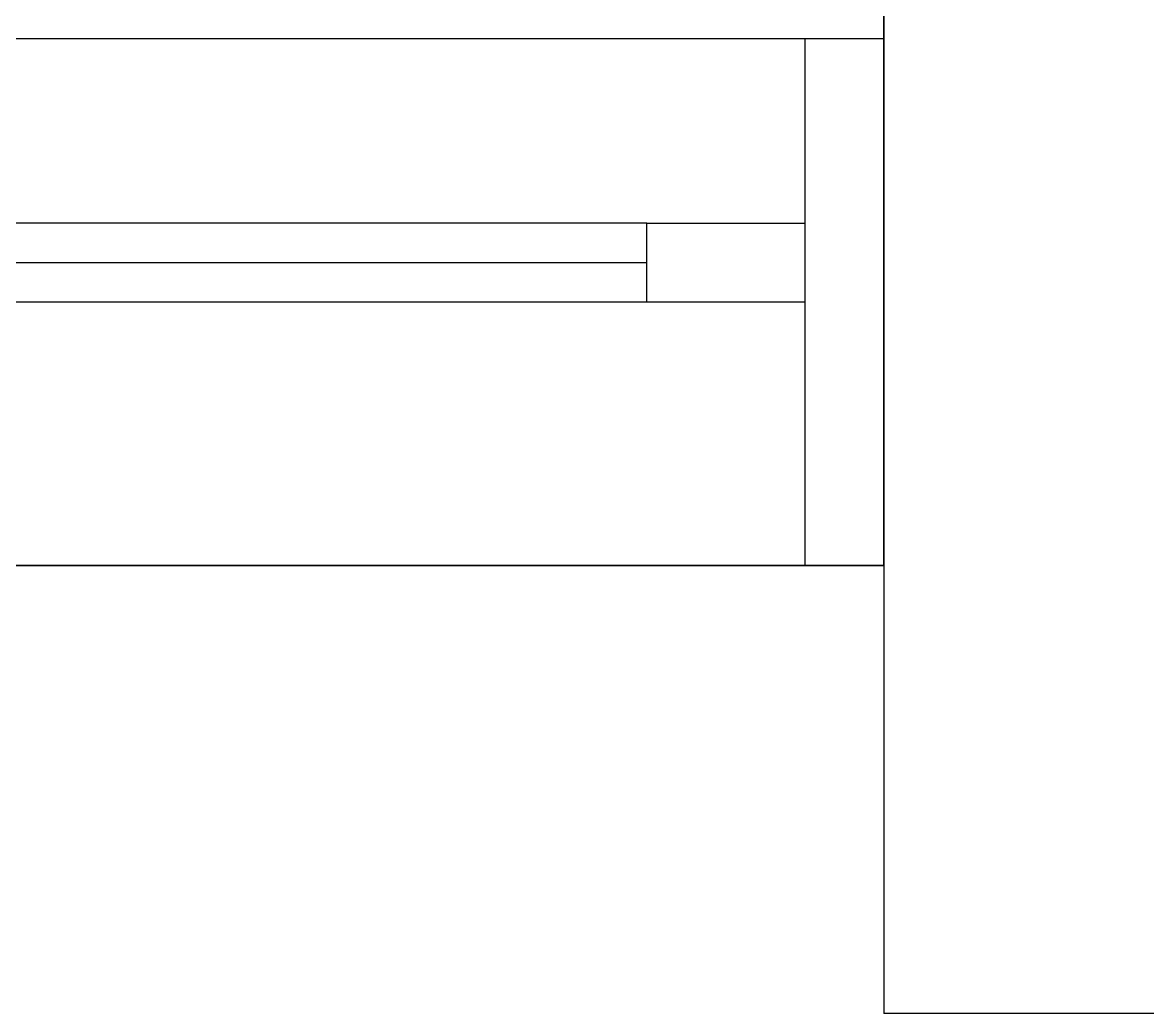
# Model space of a CAD drawing. Header units: millimetres. Extents: x -41292 to 298682, y -22072 to 33155.
# Drawn here: x 28607.8 to 29034.7, y -13759.4 to -13383.3 of the extents above; entities that cross this region are included whole.
import ezdxf

# ---------------------------------------------------------------- set-up
doc = ezdxf.new("R2010")
doc.units = ezdxf.units.MM
for name, color, linetype in [('벽1', 2, 'Continuous'), ('창호', 4, 'Continuous'), ('틀', 8, 'Continuous')]:
    doc.layers.add(name, color=color, linetype=linetype)

# ---------------------------------------------------------------- blocks, each defined once
blk = doc.blocks.new('rmfnasesx')
for p, q in [((56397.95, 2123.01), (56397.95, 2318.46)), ((53507.95, 2123.01), (56397.95, 2123.01)), ((56397.95, 1923.01), (56397.95, 2123.01)), ((53507.95, 1923.01), (56397.95, 1923.01)), ((56397.95, 1923.01), (56397.95, 1753.01)), ((56597.95, 1753.01), (56397.95, 1753.01))]:
    blk.add_line(p, q)

msp = doc.modelspace()

# ---------------------------------------------------------------- linework, layer by layer
at = {"layer": '벽1'}
for p in [(28934.67, -8499.42), (29134.67, -13759.42)]:
    msp.add_line(p, (28934.67, -13759.42), dxfattribs=at)
at = {"layer": '창호'}
for p, q in [((28844.67, -13459.42), (27519.67, -13459.42)), ((28844.67, -13489.42), (27519.67, -13489.42))]:
    msp.add_line(p, q, dxfattribs=at)
at = {"layer": '틀'}
for p, q in [((26044.67, -13389.42), (28934.67, -13389.42)), ((28904.67, -13389.42), (28904.67, -13589.42)), ((28934.67, -13389.42), (28934.67, -13589.42)), ((27519.67, -13474.42), (28844.67, -13474.42)), ((28934.67, -13589.42), (26044.67, -13589.42))]:
    msp.add_line(p, q, dxfattribs=at)
msp.add_lwpolyline([(28844.67, -13489.42), (28844.67, -13459.42), (28904.67, -13459.42), (28904.67, -13489.42)], close=True, dxfattribs=at)

# ---------------------------------------------------------------- block references
msp.add_blockref('rmfnasesx', (-27463.27, -15512.43))

doc.saveas('drawing.dxf')
